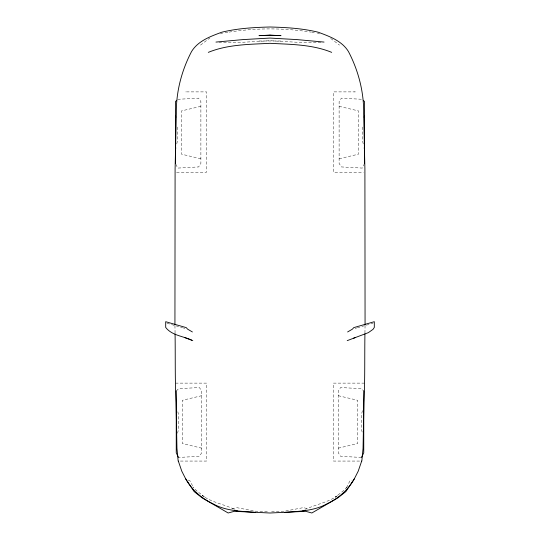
<?xml version="1.0" encoding="UTF-8"?>
<svg xmlns="http://www.w3.org/2000/svg" width="540" height="540" viewBox="0 0 540 540"><rect width="100%" height="100%" fill="white"/><g stroke="black" fill="none" stroke-linecap="round" stroke-linejoin="round"><path stroke-width="0.41" stroke-dasharray="2.7 2.03" d="M364.939 332.964L365.054 325.593M176.776 143.829L177.721 139.786L177.721 125.307M177.586 433.208L178.531 429.165L178.531 414.68L177.586 410.643M362.414 410.643L361.469 414.68L361.469 429.165L362.414 433.208M346.565 487.674L349.778 481.073L351.743 480.087M364.561 163.465L362.279 168.082L341.401 166.934L339.12 163.465L339.12 101.628L341.401 98.159L362.279 99.306M176.249 391.007L178.531 388.685L199.409 387.538L201.69 391.007L201.69 452.844L199.409 456.307L178.531 457.454M347.126 486.992L343.413 490.718L335.205 497.192L337.77 495.504C328.259 502.335 316.595 504.178 306.187 509.045M200.522 45.097L209.925 37.935M220.421 33.898L222.676 33.035M232.099 508.95L236.412 507.587L255.299 511.164L268.367 511.643M355.165 328.415L356.603 327.996M357.318 327.794L373.025 323.257M200.88 106.319L181.494 110.923L181.494 154.163L200.88 158.774M339.12 158.774L358.506 154.163L358.506 110.923L339.12 106.319M201.69 395.692L182.304 400.302L182.304 443.543L201.69 448.153M338.31 448.153L357.696 443.543L357.696 400.302L338.31 395.692M225.099 32.684L228.332 32.211M229.142 32.096C256.163 27.851 283.838 27.851 310.858 32.096M177.721 99.306L198.599 98.159L200.88 101.628L200.88 163.465L198.599 166.934L177.721 168.082L175.439 163.465M354.719 91.915L355.205 91.888L333.457 91.888L333.457 172.22L363.427 172.22M271.634 511.643L284.702 511.164L303.588 507.587L307.901 508.95M259.011 40.993L280.989 40.993M320.834 42.626L305.039 42.714L270 40.723L234.961 42.714L219.166 42.626M176.573 172.22L206.543 172.22L206.543 91.888L184.795 91.888L185.281 91.915M175.473 383.123L206.543 383.123L206.543 461.065L178.173 461.065M364.527 383.123L333.457 383.123L333.457 461.065L361.827 461.065M361.469 457.454L340.591 456.307L338.31 452.844L338.31 391.007L340.591 387.538L361.469 388.685L363.751 391.007M311.668 32.211L314.901 32.684M166.975 323.257L182.682 327.794M183.398 327.996L184.835 328.415M317.324 33.035L319.579 33.898M188.257 480.087L190.222 481.073L193.435 487.674M233.813 509.045C223.405 504.178 211.741 502.335 202.23 495.504L204.795 497.192L196.587 490.718L192.875 486.992M330.703 38.414L339.478 45.097M363.224 143.829L362.279 139.786L362.279 125.307M174.947 325.593L175.061 332.964"/><path stroke-width="0.81" d="M364.925 333.781C364.574 356.711 365.081 379.526 363.933 402.388L363.062 448.24L361.827 461.065M365.067 324.776L364.905 168.858L363.656 113.549C363.994 92.016 358.385 70.531 348.428 51.503C341.813 40.784 329.508 36.416 318.276 32.225C302.461 28.37 286.214 27.405 270 27C253.787 27.405 237.539 28.37 221.724 32.225C210.492 36.416 198.187 40.784 191.572 51.503C181.616 70.531 176.006 92.016 176.344 113.549L175.095 168.858L174.933 324.776M175.439 149.486L175.824 147.872M364.176 117.221L364.561 115.607M361.469 457.454L363.751 452.844L363.751 391.007M178.328 461.065L181.778 471.163L185.638 478.777L194.15 491.589L202.23 497.948L228.163 512.993L234.259 511.326L270 513L305.741 511.326L311.837 512.993L337.77 497.948L345.85 491.589L354.362 478.777L358.223 471.163L361.672 461.065M354.362 478.777C348.179 489.929 338.324 498.474 326.842 503.894C313.929 511.096 299.018 511.144 284.702 512.46M176.58 100.467L175.439 101.628L175.439 163.465M347.612 331.958L352.384 329.171L353.74 327.632L374.308 321.692L374.308 327.422L373.046 329.332L368.381 332.633L353.437 338.269M347.207 340.646L354.983 337.689M208.298 52.367C227.819 44.354 249.284 44.428 270 43.315C290.716 44.428 312.181 44.354 331.702 52.367M302.636 510.928L305.627 510.05M215.96 42.08L242.98 39.596L270 38.07L297.02 39.596L324.041 42.08M255.299 512.46C240.982 511.144 226.071 511.096 213.158 503.894C201.677 498.474 191.822 489.929 185.638 478.777M234.374 510.05L237.364 510.928M185.018 337.689L191.585 340.187M192.794 340.646C183.931 336.157 171.963 335.745 165.692 327.422L165.692 321.692L186.26 327.632L187.616 329.171L192.388 331.958M363.42 100.467L364.561 101.628L364.561 163.465M178.531 457.454L176.249 452.844L176.249 391.007M364.176 147.872L364.561 149.486M175.439 115.607L175.824 117.221M178.173 461.065L176.938 448.24L176.067 402.388C174.919 379.526 175.426 356.711 175.075 333.781M270 35.154L258.984 35.64L270 35.262L281.016 35.64L270 35.154"/></g></svg>
